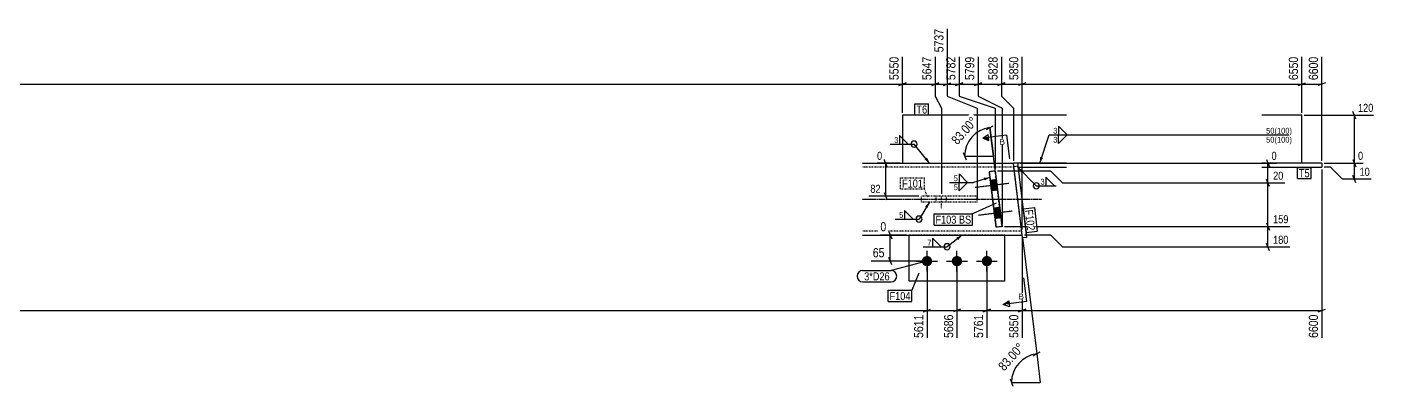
# Model space of a CAD drawing. Header units: millimetres. Extents: x 14 to 39865, y 9 to 942.
# Drawn here: x 3432 to 6808, y 14 to 913 of the extents above; entities that cross this region are included whole.
import ezdxf

# ---------------------------------------------------------------- set-up
doc = ezdxf.new("R2010")
doc.units = ezdxf.units.MM
doc.linetypes.add('DXK_LINE_DOT2', pattern=[3.9198, 1.9599, -1.9599])
doc.linetypes.add('DXK_LINE_DOT3', pattern=[5.9187, 2.979, -0.9799, 0.9799, -0.9799])
for name, color, linetype in [('MÅLSÆTNING', 7, 'Continuous'), ('STÅL', 7, 'Continuous'), ('TEKST', 7, 'Continuous')]:
    doc.layers.add(name, color=color, linetype=linetype)
doc.styles.add('Arial', font='ARIAL.TTF', dxfattribs={"height": 0.2})
doc.styles.add('Arial Narrow', font='ARIALN.TTF', dxfattribs={"height": 0.2})

msp = doc.modelspace()

# ---------------------------------------------------------------- hatches: boundary and pattern name
at = {"layer": 'STÅL', "linetype": 'Continuous'}
for points in [[(5862.5, 504.5), (5859.3, 530.4), (5844.4, 528.5), (5847.6, 502.7)], [(5871, 435.1), (5867.8, 460.9), (5852.9, 459), (5856.1, 433.2)], [(5685.9, 339.8, -1), (5685.9, 313.8, -1)], [(5760.9, 339.8, -1), (5760.9, 313.8, -1)], [(5835.9, 339.8, -1), (5835.9, 313.8, -1)]]:
    msp.add_hatch(color=96, dxfattribs=at).paths.add_polyline_path(points)
at = {"layer": 'TEKST', "linetype": 'Continuous'}
for color, points in [(3, [(5685.9, 585.8), (5692.4, 571.8), (5680.1, 581.1)]), (3, [(5976.3, 584.9), (5968, 571.8), (5969.2, 587.2)]), (3, [(5921.1, 548.5), (5913.1, 561.8), (5926.4, 553.8)]), (3, [(5828, 535.5), (5843.5, 536.2), (5830.2, 528.3)]), (3, [(5681, 463.5), (5692, 474.3), (5687.3, 459.6)]), (3, [(5759.5, 385.6), (5773.6, 391.8), (5764.1, 379.7)]), (30, [(5890.5, 227.3), (5891.4, 219.9), (5876.5, 218.1)])]:
    msp.add_hatch(color=color, dxfattribs=at).paths.add_polyline_path(points)

# ---------------------------------------------------------------- linework, layer by layer
at = {"layer": 'MÅLSÆTNING', "color": 7, "linetype": 'Continuous'}
for p, q in [((5736.6, 907.7), (5736.6, 739.4)), ((5624.4, 697.8), (5624.4, 838.1)), ((5624.4, 697.8), (5624.4, 838.1)), ((5706.6, 838.1), (5706.6, 739.4)), ((5766.6, 838.1), (5766.6, 739.4)), ((5813.7, 838.1), (5813.7, 739.4)), ((5813.7, 838.1), (5813.7, 739.4)), ((5872.1, 838.1), (5872.1, 739.4)), ((5924.2, 405.9), (5924.2, 838.1)), ((5924.2, 405.9), (5924.2, 838.1)), ((6624.4, 697.8), (6624.4, 838.1)), ((6674.4, 577.8), (6674.4, 838.1)), ((3214.4, 769.4), (5624.4, 769.4)), ((5633.4, 773), (5615.4, 765.8)), ((5615.4, 765.8), (5633.4, 773)), ((5624.4, 769.4), (5706.6, 769.4)), ((5727.6, 765.8), (5745.6, 773)), ((5757.6, 765.8), (5775.6, 773)), ((5766.6, 769.4), (5813.7, 769.4)), ((5804.7, 765.8), (5822.7, 773)), ((5863.1, 765.8), (5881.1, 773)), ((5872.1, 769.4), (5924.2, 769.4)), ((5933.2, 773), (5915.2, 765.8)), ((5933.2, 773), (5915.2, 765.8)), ((6615.4, 765.8), (6633.4, 773)), ((6624.4, 769.4), (6674.4, 769.4)), ((6683.4, 773), (6665.4, 765.8)), ((5856.6, 709.4), (5856.6, 558.2)), ((5856.6, 709.4), (5856.6, 558.2)), ((5872.1, 739.4), (5902.1, 709.4)), ((5872.1, 739.4), (5902.1, 709.4)), ((5873.7, 709.4), (5873.7, 419.2)), ((5873.7, 709.4), (5873.7, 419.2)), ((5902.1, 709.4), (5902.1, 577.8)), ((5902.1, 709.4), (5902.1, 577.8)), ((6630.4, 691.8), (6803.5, 691.8)), ((6759.7, 682.8), (6752.5, 700.8)), ((6756.1, 571.8), (6756.1, 691.8)), ((5834.8, 656), (5851.8, 665.3)), ((5857, 549.2), (5843.3, 660.7)), ((5843.3, 660.7), (5852.1, 589.2)), ((5586.2, 562.8), (5579, 580.8)), ((5776.5, 598.2), (5783.7, 580.2)), ((5780.1, 589.2), (5852.1, 589.2)), ((6752.5, 580.8), (6759.7, 562.8)), ((6752.5, 580.8), (6759.7, 562.8)), ((5618.4, 571.8), (5560.8, 571.8)), ((5582.6, 489.3), (5582.6, 571.8)), ((5996.2, 552.2), (5862.6, 552.2)), ((5996.2, 552.2), (5862.6, 552.2)), ((6026.2, 522.2), (5996.2, 552.2)), ((6026.2, 522.2), (5996.2, 552.2)), ((6674.4, 555.8), (6674.4, 134.7)), ((6680.4, 571.8), (6777.9, 571.8)), ((6680.4, 571.8), (6777.9, 571.8)), ((6696.1, 561.8), (6680.4, 561.8)), ((6726.1, 531.8), (6696.1, 561.8)), ((6759.7, 522.8), (6752.5, 540.8)), ((6756.1, 531.8), (6756.1, 571.8)), ((6581.9, 522.2), (6026.2, 522.2)), ((6543.2, 513.2), (6536, 531.2)), ((6539.6, 413.2), (6539.6, 522.2)), ((6798.4, 531.8), (6726.1, 531.8)), ((5665.8, 489.3), (5540.3, 489.3)), ((5579, 498.3), (5586.2, 480.3)), ((5879.7, 413.2), (6594.7, 413.2)), ((5879.7, 413.2), (6594.7, 413.2)), ((6536, 422.2), (6543.2, 404.2)), ((6536, 422.2), (6543.2, 404.2)), ((6539.6, 361.8), (6539.6, 413.2)), ((5634.9, 391.8), (5569.2, 391.8)), ((5590.4, 400.8), (5597.6, 382.8)), ((5594, 326.8), (5594, 391.8)), ((5924.9, 385.8), (5960.6, 94.9)), ((5996.2, 391.8), (5930.2, 391.8)), ((6026.2, 361.8), (5996.2, 391.8)), ((6594.7, 361.8), (6026.2, 361.8)), ((6543.2, 352.8), (6536, 370.8)), ((5679.9, 326.8), (5545.8, 326.8)), ((5597.6, 317.8), (5590.4, 335.8)), ((5685.9, 320.8), (5685.9, 134.7)), ((5760.9, 320.8), (5760.9, 134.7)), ((5835.9, 320.8), (5835.9, 134.7)), ((5835.9, 320.8), (5835.9, 134.7)), ((2799.4, 203.4), (5685.9, 203.4)), ((5676.9, 199.8), (5694.9, 207)), ((5769.9, 207), (5751.9, 199.8)), ((5844.9, 207), (5826.9, 199.8)), ((5826.9, 199.8), (5844.9, 207)), ((5835.9, 203.4), (5924.2, 203.4)), ((5915.2, 199.8), (5933.2, 207)), ((6665.4, 199.8), (6683.4, 207)), ((5952.1, 90.2), (5969.1, 99.5)), ((5960.6, 94.9), (5969.4, 23.4)), ((5893.8, 32.4), (5901, 14.4)), ((5897.4, 23.4), (5969.4, 23.4))]:
    msp.add_line(p, q, dxfattribs=at)
for centre in [(5852.1, 589.2), (5969.4, 23.4)]:
    msp.add_arc(centre, 72, 97, 180, dxfattribs=at)
at = {"layer": 'STÅL', "color": 2, "linetype": 'Continuous'}
for p, q in [((6034.9, 691.8), (5624.4, 691.8)), ((5624.4, 691.8), (5624.4, 571.8)), ((6624.4, 691.8), (6524.4, 691.8)), ((6624.4, 571.8), (6624.4, 691.8)), ((5524.4, 571.8), (5902.1, 571.8)), ((5856.6, 552.2), (5841.7, 550.4)), ((5841.7, 550.4), (5858.8, 411.4)), ((5856.6, 552.2), (5873.7, 413.2)), ((5923.3, 399), (5902.1, 571.8)), ((5913.1, 571.8), (5902.1, 571.8)), ((5903, 563.9), (5913, 565.1)), ((5913, 565.1), (5934.9, 386.1)), ((6034.9, 571.8), (5913.1, 571.8)), ((5913.1, 571.8), (5913.1, 563.6)), ((5913.4, 561.8), (6034.9, 561.8)), ((6674.4, 571.8), (6524.4, 571.8)), ((6524.4, 561.8), (6674.4, 561.8)), ((6674.4, 571.8), (6674.4, 561.8)), ((5873.7, 413.2), (5858.8, 411.4)), ((5524.4, 391.8), (5924.2, 391.8)), ((5640.9, 276.8), (5640.9, 391.8)), ((5880.9, 276.8), (5880.9, 391.8)), ((5925, 384.9), (5923.3, 399)), ((5934.9, 386.1), (5925, 384.9)), ((5880.9, 276.8), (5640.9, 276.8))]:
    msp.add_line(p, q, dxfattribs=at)
at = {"layer": 'STÅL', "color": 7, "linetype": 'DXK_LINE_DOT2'}
for p, q in [((5903.3, 561.8), (5524.4, 561.8)), ((5624.4, 571.8), (5902.1, 571.8)), ((5856.6, 552.2), (5841.7, 550.4)), ((5858.8, 411.4), (5841.7, 550.4)), ((5873.7, 413.2), (5856.6, 552.2)), ((5923.3, 399), (5903, 563.9)), ((6034.9, 571.8), (5913.1, 571.8)), ((5913.1, 561.8), (5913.1, 563.6)), ((5913.1, 561.8), (5913.4, 561.8)), ((6624.4, 571.8), (6524.4, 571.8)), ((5671.8, 474.3), (5671.8, 489.3)), ((5811.8, 489.3), (5671.8, 489.3)), ((5811.8, 474.3), (5671.8, 474.3)), ((5811.8, 474.3), (5811.8, 489.3)), ((5873.7, 413.2), (5858.8, 411.4)), ((5922.9, 401.8), (5524.4, 401.8)), ((5880.9, 391.8), (5640.9, 391.8)), ((5923.9, 393.7), (5923.3, 399)), ((5924.2, 391.8), (5923.9, 393.7))]:
    msp.add_line(p, q, dxfattribs=at)
at = {"layer": 'STÅL', "color": 96, "linetype": 'DXK_LINE_DOT2'}
for p, q in [((5890.7, 521.1), (5806.3, 510.7)), ((5859.3, 530.4), (5844.4, 528.5)), ((5708.8, 474.3), (5708.8, 489.3)), ((5721.8, 459.3), (5721.8, 489.3)), ((5734.8, 474.3), (5734.8, 489.3)), ((5862.5, 504.5), (5847.6, 502.7)), ((5899.2, 451.6), (5814.8, 441.3)), ((5867.8, 460.9), (5852.9, 459)), ((5871, 435.1), (5856.1, 433.2))]:
    msp.add_line(p, q, dxfattribs=at)
at = {"layer": 'STÅL', "color": 96, "linetype": 'Continuous'}
for p, q in [((5890.7, 521.1), (5806.3, 510.7)), ((5859.3, 530.4), (5844.4, 528.5)), ((5862.5, 504.5), (5847.6, 502.7)), ((5899.2, 451.6), (5814.8, 441.3)), ((5867.8, 460.9), (5852.9, 459)), ((5871, 435.1), (5856.1, 433.2)), ((5685.9, 300.8), (5685.9, 352.8)), ((5760.9, 300.8), (5760.9, 352.8)), ((5835.9, 300.8), (5835.9, 352.8)), ((5659.9, 326.8), (5711.9, 326.8)), ((5734.9, 326.8), (5786.9, 326.8)), ((5809.9, 326.8), (5861.9, 326.8))]:
    msp.add_line(p, q, dxfattribs=at)
at = {"layer": 'STÅL', "color": 7, "linetype": 'DXK_LINE_DOT3'}
msp.add_line((5524.4, 481.8), (5973.1, 481.8), dxfattribs=at)
at = {"layer": 'TEKST', "color": 30, "linetype": 'Continuous'}
for p, q in [((5841.1, 628.9), (5839.3, 643.8)), ((5876.5, 218.1), (5890.5, 227.3))]:
    msp.add_line(p, q, dxfattribs=at)
at = {"layer": 'TEKST', "color": 3, "linetype": 'Continuous'}
for p, q in [((5692.4, 571.8), (5653.5, 619.6)), ((5843.5, 536.2), (5802.3, 523.9)), ((5692, 474.3), (5665.9, 432.1)), ((5773.6, 391.8), (5736.1, 362.8))]:
    msp.add_line(p, q, dxfattribs=at)
for centre, start, end in [((5653.5, 619.6), 90, 270), ((5653.5, 619.6), 270, 90), ((5665.9, 432.1), 90, 270), ((5665.9, 432.1), 270, 90), ((5736.1, 362.8), 90, 270), ((5736.1, 362.8), 270, 90)]:
    msp.add_arc(centre, 7.5, start, end, dxfattribs=at)

# ---------------------------------------------------------------- wipeouts: each hides what was drawn before it
at = {"color": 0}
for points in [[(6012.2, 644.6), (6012.2, 662), (6000.7, 662), (6000.7, 644.6)], [(5763, 525.7), (5763, 543.1), (5751.5, 543.1), (5751.5, 525.7)], [(5675.8, 510.9), (5675.8, 531.9), (5623.4, 531.9), (5623.4, 510.9)], [(5626.6, 433.9), (5626.6, 451.3), (5615.1, 451.3), (5615.1, 433.9)], [(5592.5, 278.7), (5592.5, 299.7), (5528.5, 299.7), (5528.5, 278.7)], [(5644.5, 229.5), (5644.5, 250.5), (5592.1, 250.5), (5592.1, 229.5)]]:
    msp.add_wipeout(points, dxfattribs=at).dxf.layer = 'TEKST'
at = {"color": 0, "linetype": 'Continuous'}
msp.add_wipeout([(6592.8, 644.6), (6592.8, 662), (6533.8, 662), (6533.8, 644.6)], dxfattribs=at).dxf.layer = 'TEKST'

# ---------------------------------------------------------------- next in the draw order: linework, layer by layer
at = {"layer": 'TEKST', "color": 3, "linetype": 'Continuous'}
for p, q in [((6036.7, 642.8), (6015.3, 664.2)), ((6015.3, 664.2), (6015.3, 642.8)), ((6015.3, 642.8), (6036.7, 642.8)), ((5787.5, 523.9), (5766.1, 545.3)), ((5766.1, 545.3), (5766.1, 523.9)), ((5766.1, 523.9), (5787.5, 523.9)), ((5651.1, 432.1), (5629.7, 453.6)), ((5629.7, 453.6), (5629.7, 432.1)), ((5605.8, 432.1), (5665.9, 432.1)), ((5629.7, 432.1), (5651.1, 432.1))]:
    msp.add_line(p, q, dxfattribs=at)

# ---------------------------------------------------------------- next in the draw order: texts
at = {"layer": 'TEKST', "color": 3, "style": 'Arial Narrow'}
msp.add_text('5', height=14.3, dxfattribs=at).set_placement((5616.3, 435.1))

# ---------------------------------------------------------------- next in the draw order: wipeouts: each hides what was drawn before it
at = {"color": 0, "linetype": 'Continuous'}
for points, layer in [([(5619.6, 842.9), (5586, 842.9), (5586, 774.8), (5619.6, 774.8)], 'MÅLSÆTNING'), ([(6669.6, 842.9), (6636, 842.9), (6636, 774.8), (6669.6, 774.8)], 'MÅLSÆTNING'), ([(6807.7, 696), (6807.7, 725.4), (6760.9, 725.4), (6760.9, 696)], 'MÅLSÆTNING'), ([(5577.8, 576), (5577.8, 605.4), (5556.6, 605.4), (5556.6, 576)], 'MÅLSÆTNING'), ([(6782.1, 576), (6782.1, 605.4), (6760.9, 605.4), (6760.9, 576)], 'MÅLSÆTNING'), ([(6582.3, 526.4), (6582.3, 555.8), (6548.3, 555.8), (6548.3, 526.4)], 'MÅLSÆTNING'), ([(5573.9, 493.5), (5573.9, 522.9), (5539.9, 522.9), (5539.9, 493.5)], 'MÅLSÆTNING'), ([(6595.1, 417.4), (6595.1, 446.8), (6548.3, 446.8), (6548.3, 417.4)], 'MÅLSÆTNING'), ([(5588.6, 396.6), (5588.6, 430.2), (5564.4, 430.2), (5564.4, 396.6)], 'MÅLSÆTNING'), ([(6595.1, 366), (6595.1, 395.4), (6548.3, 395.4), (6548.3, 366)], 'MÅLSÆTNING'), ([(5584.3, 331.6), (5584.3, 365.2), (5545.4, 365.2), (5545.4, 331.6)], 'MÅLSÆTNING'), ([(5681.1, 198), (5647.5, 198), (5647.5, 129.9), (5681.1, 129.9)], 'MÅLSÆTNING'), ([(5881.7, 618.8), (5879.9, 633.7), (5866.6, 632.1), (5868.4, 617.2)], 'TEKST')]:
    msp.add_wipeout(points, dxfattribs=at).dxf.layer = layer
at = {"color": 0}
for points, layer in [([(5820.9, 675.7), (5795.7, 698), (5737.2, 631.9), (5762.4, 609.6)], 'MÅLSÆTNING'), ([(5938.2, 109.9), (5913, 132.2), (5854.6, 66.1), (5879.7, 43.8)], 'MÅLSÆTNING'), ([(5686.2, 696), (5686.2, 717), (5659.4, 717), (5659.4, 696)], 'TEKST'), ([(5614.2, 621.4), (5614.2, 638.8), (5602.6, 638.8), (5602.6, 621.4)], 'TEKST'), ([(6643.9, 536.8), (6643.9, 557.8), (6617.1, 557.8), (6617.1, 536.8)], 'TEKST'), ([(5675.8, 510.9), (5675.8, 531.9), (5623.4, 531.9), (5623.4, 510.9)], 'TEKST'), ([(5980.3, 517.1), (5980.3, 534.5), (5968.8, 534.5), (5968.8, 517.1)], 'TEKST'), ([(5759.5, 420.6), (5759.5, 441.6), (5707.1, 441.6), (5707.1, 420.6)], 'TEKST'), ([(5696.8, 364.6), (5696.8, 382), (5685.3, 382), (5685.3, 364.6)], 'TEKST'), ([(5592.5, 278.7), (5592.5, 299.7), (5528.5, 299.7), (5528.5, 278.7)], 'TEKST'), ([(5644.5, 229.5), (5644.5, 250.5), (5592.1, 250.5), (5592.1, 229.5)], 'TEKST')]:
    msp.add_wipeout(points, dxfattribs=at).dxf.layer = layer

# ---------------------------------------------------------------- next in the draw order: hatches: boundary and pattern name
at = {"layer": 'TEKST', "linetype": 'Continuous'}
msp.add_hatch(color=30, dxfattribs=at).paths.add_polyline_path([(5840.2, 636.4), (5841.1, 628.9), (5825.3, 634.6)])

# ---------------------------------------------------------------- next in the draw order: linework, layer by layer
at = {"layer": 'MÅLSÆTNING', "color": 7, "linetype": 'Continuous'}
for p, q in [((6624.4, 697.8), (6624.4, 838.1)), ((5924.2, 769.4), (6624.4, 769.4)), ((6615.4, 765.8), (6633.4, 773)), ((5706.6, 739.4), (5721.8, 709.4)), ((5706.6, 739.4), (5721.8, 709.4)), ((5721.8, 709.4), (5721.8, 495.3)), ((5721.8, 709.4), (5721.8, 495.3)), ((5736.6, 739.4), (5811.8, 709.4)), ((5736.6, 739.4), (5811.8, 709.4)), ((5766.6, 739.4), (5856.6, 709.4)), ((5766.6, 739.4), (5856.6, 709.4)), ((5811.8, 709.4), (5811.8, 480.3)), ((5811.8, 709.4), (5811.8, 480.3)), ((5813.7, 739.4), (5873.7, 709.4)), ((5813.7, 739.4), (5873.7, 709.4)), ((6536, 580.8), (6543.2, 562.8)), ((5919.1, 571.8), (6561.4, 571.8)), ((6539.6, 522.2), (6539.6, 571.8)), ((6581.9, 522.2), (6026.2, 522.2)), ((6543.2, 513.2), (6536, 531.2)), ((5924.2, 385.8), (5924.2, 134.7)), ((5685.9, 320.8), (5685.9, 134.7)), ((5676.9, 199.8), (5694.9, 207)), ((5685.9, 203.4), (5760.9, 203.4))]:
    msp.add_line(p, q, dxfattribs=at)
at = {"layer": 'TEKST', "color": 30, "linetype": 'Continuous'}
for q in [(5839.3, 643.8), (5841.1, 628.9)]:
    msp.add_line((5825.3, 634.6), q, dxfattribs=at)
at = {"layer": 'TEKST', "color": 7, "linetype": 'Continuous'}
for p, q in [((5884.9, 641.9), (5825.3, 634.6)), ((5884.9, 641.9), (5892.2, 582.3)), ((5684.8, 326.8), (5596.1, 303.3)), ((5524.9, 303.3), (5596.1, 303.3)), ((5524.9, 275.1), (5596.1, 275.1)), ((5665.2, 296.8), (5648.1, 254.1)), ((5588.5, 254.1), (5648.1, 254.1)), ((5588.5, 225.9), (5588.5, 254.1)), ((5648.1, 225.9), (5648.1, 254.1)), ((5588.5, 225.9), (5648.1, 225.9))]:
    msp.add_line(p, q, dxfattribs=at)
at = {"layer": 'TEKST', "color": 3, "linetype": 'Continuous'}
for p, q in [((5593.3, 619.6), (5653.5, 619.6)), ((5638.7, 619.6), (5617.3, 641)), ((5617.3, 641), (5617.3, 619.6)), ((5617.3, 619.6), (5638.7, 619.6)), ((5913.1, 561.8), (5959.5, 515.3)), ((5959.5, 515.3), (6009.1, 515.3)), ((6004.8, 515.3), (5983.4, 536.7)), ((5983.4, 536.7), (5983.4, 515.3)), ((5983.4, 515.3), (6004.8, 515.3)), ((5721.3, 362.8), (5699.9, 384.2)), ((5699.9, 384.2), (5699.9, 362.8)), ((5676, 362.8), (5736.1, 362.8)), ((5699.9, 362.8), (5721.3, 362.8))]:
    msp.add_line(p, q, dxfattribs=at)
at = {"layer": 'TEKST', "color": 7, "linetype": 'DXK_LINE_DOT2'}
for p, q in [((5619.8, 535.5), (5679.4, 535.5)), ((5619.8, 507.3), (5619.8, 535.5)), ((5619.8, 507.3), (5679.4, 507.3)), ((5679.4, 507.3), (5679.4, 535.5)), ((5687.6, 486.5), (5679.4, 507.3))]:
    msp.add_line(p, q, dxfattribs=at)
at = {"layer": 'TEKST', "color": 3, "linetype": 'Continuous'}
for start, end in [(90, 270), (270, 90)]:
    msp.add_arc((5959.5, 515.3), 7.5, start, end, dxfattribs=at)
at = {"layer": 'TEKST', "color": 7, "linetype": 'Continuous'}
for centre, start, end in [((5524.9, 289.2), 90, 270), ((5596.1, 289.2), 270, 90)]:
    msp.add_arc(centre, 14.1, start, end, dxfattribs=at)

# ---------------------------------------------------------------- next in the draw order: texts
at = {"layer": 'MÅLSÆTNING', "color": 3, "linetype": 'Continuous', "style": 'Arial Narrow'}
for s, p in [('5550', (5614.8, 779.6)), ('6600', (6664.8, 779.6)), ('5611', (5676.3, 134.7))]:
    msp.add_text(s, height=22.91, rotation=90.0002, dxfattribs=at).set_placement(p)
for s, height, p in [('120', 20.04, (6765.1, 700.2)), ('0', 20, (5560.8, 580.2)), ('20', 20.04, (6552.5, 530.6)), ('82', 20.04, (5544.1, 497.7)), ('159', 20.04, (6552.5, 421.6)), ('0', 22.9, (5569.2, 401.4)), ('180', 20.04, (6552.5, 370.2)), ('65', 22.91, (5550.2, 336.4))]:
    msp.add_text(s, height=height, dxfattribs=at).set_placement(p)
at = {"layer": 'MÅLSÆTNING', "color": 3, "style": 'Arial Narrow'}
for p in [(5762, 616.4), (5879.3, 50.6)]:
    msp.add_text('83.00°', height=22.91, rotation=48.5009, dxfattribs=at).set_placement(p)
at = {"layer": 'TEKST', "color": 3, "style": 'Arial Narrow'}
for s, height, p in [('3', 14.3, (5603.8, 622.6)), ('F101', 20.04, (5623.4, 510.9)), ('3', 14.3, (5970, 518.3)), ('7', 14.3, (5686.5, 365.8)), ('3*D26', 20.04, (5528.5, 278.7)), ('F104', 20.04, (5592.1, 229.5))]:
    msp.add_text(s, height=height, dxfattribs=at).set_placement(p)
at = {"layer": 'TEKST', "color": 3, "linetype": 'Continuous', "style": 'Arial'}
msp.add_text('B', height=14.3, rotation=7.0015, dxfattribs=at).set_placement((5868.4, 617.2))

# ---------------------------------------------------------------- next in the draw order: wipeouts: each hides what was drawn before it
at = {"color": 0, "linetype": 'Continuous'}
for points, layer in [([(6798.7, 536), (6798.7, 565.4), (6764.7, 565.4), (6764.7, 536)], 'MÅLSÆTNING'), ([(6012.2, 622.1), (6012.2, 639.5), (6000.7, 639.5), (6000.7, 622.1)], 'TEKST'), ([(5763, 503.2), (5763, 520.6), (5751.5, 520.6), (5751.5, 503.2)], 'TEKST')]:
    msp.add_wipeout(points, dxfattribs=at).dxf.layer = layer
at = {"color": 0}
for points in [[(5686.2, 696), (5686.2, 717), (5659.4, 717), (5659.4, 696)], [(6643.9, 536.8), (6643.9, 557.8), (6617.1, 557.8), (6617.1, 536.8)], [(5759.5, 420.6), (5759.5, 441.6), (5707.1, 441.6), (5707.1, 420.6)]]:
    msp.add_wipeout(points, dxfattribs=at).dxf.layer = 'TEKST'

# ---------------------------------------------------------------- next in the draw order: linework, layer by layer
at = {"layer": 'TEKST', "color": 7, "linetype": 'Continuous'}
for p, q in [((5655.8, 720.6), (5689.8, 720.6)), ((5655.8, 692.4), (5655.8, 720.6)), ((5689.8, 692.4), (5689.8, 720.6)), ((5655.8, 692.4), (5689.8, 692.4)), ((6613.5, 561.4), (6647.5, 561.4)), ((6613.5, 533.2), (6613.5, 561.4)), ((6647.5, 533.2), (6647.5, 561.4)), ((6613.5, 533.2), (6647.5, 533.2)), ((5703.5, 417), (5703.5, 445.2))]:
    msp.add_line(p, q, dxfattribs=at)
at = {"layer": 'TEKST', "color": 3, "linetype": 'Continuous'}
for p, q in [((5968, 571.8), (5991.4, 642.8)), ((6015.3, 642.8), (6036.7, 642.8)), ((6036.7, 642.8), (6015.3, 621.3)), ((6015.3, 621.3), (6015.3, 642.8)), ((5742.2, 523.9), (5802.3, 523.9)), ((5766.1, 523.9), (5787.5, 523.9)), ((5787.5, 523.9), (5766.1, 502.5)), ((5766.1, 502.5), (5766.1, 523.9))]:
    msp.add_line(p, q, dxfattribs=at)

# ---------------------------------------------------------------- next in the draw order: texts
at = {"layer": 'MÅLSÆTNING', "color": 3, "linetype": 'Continuous', "style": 'Arial Narrow'}
for s, height, p in [('0', 20, (6765.1, 580.2)), ('10', 20.04, (6768.9, 540.2))]:
    msp.add_text(s, height=height, dxfattribs=at).set_placement(p)
at = {"layer": 'TEKST', "color": 3, "style": 'Arial Narrow'}
for s, height, p in [('T6', 20.04, (5659.4, 696)), ('3', 14.3, (6001.9, 645.8)), ('5', 14.3, (5752.7, 526.9)), ('T5', 20.04, (6617.1, 536.8))]:
    msp.add_text(s, height=height, dxfattribs=at).set_placement(p)
at = {"layer": 'TEKST', "color": 3, "linetype": 'Continuous', "style": 'Arial Narrow'}
for s, p in [('3', (6001.9, 623.3)), ('5', (5752.7, 504.4))]:
    msp.add_text(s, height=14.3, dxfattribs=at).set_placement(p)

# ---------------------------------------------------------------- next in the draw order: wipeouts: each hides what was drawn before it
at = {"color": 0, "linetype": 'Continuous'}
for points in [[(5919.4, 842.9), (5885.8, 842.9), (5885.8, 774.8), (5919.4, 774.8)], [(6619.6, 842.9), (6586, 842.9), (6586, 774.8), (6619.6, 774.8)], [(6565.6, 576), (6565.6, 605.4), (6544.4, 605.4), (6544.4, 576)], [(5756.1, 198), (5722.5, 198), (5722.5, 129.9), (5756.1, 129.9)], [(5919.4, 198), (5885.8, 198), (5885.8, 129.9), (5919.4, 129.9)]]:
    msp.add_wipeout(points, dxfattribs=at).dxf.layer = 'MÅLSÆTNING'
at = {"color": 0}
msp.add_wipeout([(5796.5, 420.6), (5796.5, 441.6), (5765.8, 441.6), (5765.8, 420.6)], dxfattribs=at).dxf.layer = 'TEKST'

# ---------------------------------------------------------------- next in the draw order: linework, layer by layer
at = {"layer": 'MÅLSÆTNING', "color": 7, "linetype": 'Continuous'}
for p, q in [((5872.1, 838.1), (5872.1, 739.4)), ((5813.7, 769.4), (5872.1, 769.4)), ((5881.1, 773), (5863.1, 765.8)), ((5924.2, 385.8), (5924.2, 134.7)), ((5760.9, 320.8), (5760.9, 134.7)), ((5769.9, 207), (5751.9, 199.8)), ((5760.9, 203.4), (5835.9, 203.4)), ((5933.2, 207), (5915.2, 199.8)), ((5924.2, 203.4), (6674.4, 203.4))]:
    msp.add_line(p, q, dxfattribs=at)
at = {"layer": 'TEKST', "color": 30, "linetype": 'Continuous'}
for p, q in [((5892.3, 212.4), (5876.5, 218.1)), ((5890.5, 227.3), (5892.3, 212.4))]:
    msp.add_line(p, q, dxfattribs=at)

# ---------------------------------------------------------------- next in the draw order: texts
at = {"layer": 'MÅLSÆTNING', "color": 3, "linetype": 'Continuous', "style": 'Arial Narrow'}
for s, p in [('5850', (5914.6, 779.6)), ('6550', (6614.8, 779.6)), ('5686', (5751.3, 134.7)), ('5850', (5914.6, 134.7))]:
    msp.add_text(s, height=22.91, rotation=90.0002, dxfattribs=at).set_placement(p)
msp.add_text('0', height=20, dxfattribs=at).set_placement((6548.6, 580.2))

# ---------------------------------------------------------------- next in the draw order: wipeouts: each hides what was drawn before it
at = {"color": 0, "linetype": 'Continuous'}
msp.add_wipeout([(6592.8, 622.1), (6592.8, 639.5), (6533.8, 639.5), (6533.8, 622.1)], dxfattribs=at).dxf.layer = 'TEKST'
at = {"color": 0}
msp.add_wipeout([(5796.5, 420.6), (5796.5, 441.6), (5765.8, 441.6), (5765.8, 420.6)], dxfattribs=at).dxf.layer = 'TEKST'

# ---------------------------------------------------------------- next in the draw order: linework, layer by layer
at = {"layer": 'TEKST', "color": 3, "linetype": 'Continuous'}
msp.add_line((5991.4, 642.8), (6591.6, 642.8), dxfattribs=at)
at = {"layer": 'TEKST', "color": 7, "linetype": 'Continuous'}
for p, q in [((5703.5, 445.2), (5800.1, 445.2)), ((5859.1, 471.4), (5800.1, 445.2)), ((5800.1, 417), (5800.1, 445.2)), ((5703.5, 417), (5800.1, 417))]:
    msp.add_line(p, q, dxfattribs=at)

# ---------------------------------------------------------------- next in the draw order: texts
at = {"layer": 'TEKST', "color": 3, "linetype": 'Continuous', "style": 'Arial Narrow'}
for p in [(6535, 645.8), (6535, 623.3)]:
    msp.add_text('50(100)', height=14.32, dxfattribs=at).set_placement(p)
at = {"layer": 'TEKST', "color": 3, "style": 'Arial Narrow'}
for s, p in [('F103', (5707.1, 420.6)), ('BS', (5765.8, 420.6))]:
    msp.add_text(s, height=20.04, dxfattribs=at).set_placement(p)

# ---------------------------------------------------------------- next in the draw order: wipeouts: each hides what was drawn before it
at = {"color": 0, "linetype": 'Continuous'}
for points, layer in [([(5867.3, 842.9), (5833.7, 842.9), (5833.7, 774.8), (5867.3, 774.8)], 'MÅLSÆTNING'), ([(5831.1, 198), (5797.5, 198), (5797.5, 129.9), (5831.1, 129.9)], 'MÅLSÆTNING'), ([(6669.6, 198), (6636, 198), (6636, 129.9), (6669.6, 129.9)], 'MÅLSÆTNING'), ([(5929.2, 232.1), (5927.3, 247), (5914.1, 245.3), (5915.9, 230.5)], 'TEKST')]:
    msp.add_wipeout(points, dxfattribs=at).dxf.layer = layer
at = {"color": 0}
msp.add_wipeout([(5937.1, 402.2), (5957.9, 404.7), (5951.6, 456.8), (5930.7, 454.2)], dxfattribs=at).dxf.layer = 'TEKST'

# ---------------------------------------------------------------- next in the draw order: linework, layer by layer
at = {"layer": 'MÅLSÆTNING', "color": 7, "linetype": 'Continuous'}
msp.add_line((5822.7, 773), (5804.7, 765.8), dxfattribs=at)
at = {"layer": 'TEKST', "color": 7, "linetype": 'Continuous'}
for q in [(5928.7, 284.9), (5876.5, 218.1)]:
    msp.add_line((5936, 225.4), q, dxfattribs=at)

# ---------------------------------------------------------------- next in the draw order: texts
at = {"layer": 'MÅLSÆTNING', "color": 3, "linetype": 'Continuous', "style": 'Arial Narrow'}
for s, p in [('5828', (5862.5, 779.6)), ('5761', (5826.3, 134.7)), ('6600', (6664.8, 134.7))]:
    msp.add_text(s, height=22.91, rotation=90.0002, dxfattribs=at).set_placement(p)
at = {"layer": 'TEKST', "color": 3, "linetype": 'Continuous', "style": 'Arial'}
msp.add_text('B', height=14.3, rotation=7.0015, dxfattribs=at).set_placement((5915.9, 230.5))

# ---------------------------------------------------------------- next in the draw order: wipeouts: each hides what was drawn before it
at = {"color": 0}
msp.add_wipeout([(5937.1, 402.2), (5957.9, 404.7), (5951.6, 456.8), (5930.7, 454.2)], dxfattribs=at).dxf.layer = 'TEKST'

# ---------------------------------------------------------------- next in the draw order: linework, layer by layer
at = {"layer": 'TEKST', "color": 7, "linetype": 'Continuous'}
for p, q in [((5926.7, 457.3), (5954.7, 460.8)), ((5926.7, 457.3), (5934, 398.2)), ((5954.7, 460.8), (5962, 401.6)), ((5934, 398.2), (5962, 401.6))]:
    msp.add_line(p, q, dxfattribs=at)

# ---------------------------------------------------------------- next in the draw order: texts
at = {"layer": 'TEKST', "color": 3, "style": 'Arial Narrow'}
msp.add_text('F102', height=20.04, rotation=-82.9987, dxfattribs=at).set_placement((5930.7, 454.2))

# ---------------------------------------------------------------- next in the draw order: wipeouts: each hides what was drawn before it
at = {"color": 0, "linetype": 'Continuous'}
msp.add_wipeout([(5808.9, 842.9), (5775.3, 842.9), (5775.3, 774.8), (5808.9, 774.8)], dxfattribs=at).dxf.layer = 'MÅLSÆTNING'

# ---------------------------------------------------------------- next in the draw order: linework, layer by layer
at = {"layer": 'MÅLSÆTNING', "color": 7, "linetype": 'Continuous'}
for p, q in [((5766.6, 838.1), (5766.6, 739.4)), ((5736.6, 769.4), (5766.6, 769.4)), ((5775.6, 773), (5757.6, 765.8))]:
    msp.add_line(p, q, dxfattribs=at)

# ---------------------------------------------------------------- next in the draw order: texts
at = {"layer": 'MÅLSÆTNING', "color": 3, "linetype": 'Continuous', "style": 'Arial Narrow'}
msp.add_text('5799', height=22.91, rotation=90.0002, dxfattribs=at).set_placement((5804.1, 779.6))

# ---------------------------------------------------------------- next in the draw order: wipeouts: each hides what was drawn before it
at = {"color": 0, "linetype": 'Continuous'}
msp.add_wipeout([(5761.8, 842.9), (5728.2, 842.9), (5728.2, 774.8), (5761.8, 774.8)], dxfattribs=at).dxf.layer = 'MÅLSÆTNING'

# ---------------------------------------------------------------- next in the draw order: linework, layer by layer
at = {"layer": 'MÅLSÆTNING', "color": 7, "linetype": 'Continuous'}
for p, q in [((5736.6, 907.7), (5736.6, 739.4)), ((5715.6, 773), (5697.6, 765.8)), ((5697.6, 765.8), (5715.6, 773)), ((5706.6, 769.4), (5736.6, 769.4)), ((5727.6, 765.8), (5745.6, 773))]:
    msp.add_line(p, q, dxfattribs=at)

# ---------------------------------------------------------------- next in the draw order: texts
at = {"layer": 'MÅLSÆTNING', "color": 3, "linetype": 'Continuous', "style": 'Arial Narrow'}
msp.add_text('5782', height=22.91, rotation=90.0002, dxfattribs=at).set_placement((5757, 779.6))

# ---------------------------------------------------------------- next in the draw order: wipeouts: each hides what was drawn before it
at = {"color": 0, "linetype": 'Continuous'}
msp.add_wipeout([(5731.8, 912.5), (5698.2, 912.5), (5698.2, 844.4), (5731.8, 844.4)], dxfattribs=at).dxf.layer = 'MÅLSÆTNING'

# ---------------------------------------------------------------- next in the draw order: linework, layer by layer
at = {"layer": 'MÅLSÆTNING', "color": 7, "linetype": 'Continuous'}
msp.add_line((5706.6, 838.1), (5706.6, 739.4), dxfattribs=at)

# ---------------------------------------------------------------- next in the draw order: texts
at = {"layer": 'MÅLSÆTNING', "color": 3, "linetype": 'Continuous', "style": 'Arial Narrow'}
msp.add_text('5737', height=22.91, rotation=90.0002, dxfattribs=at).set_placement((5727, 849.2))

# ---------------------------------------------------------------- next in the draw order: wipeouts: each hides what was drawn before it
at = {"color": 0, "linetype": 'Continuous'}
msp.add_wipeout([(5701.8, 842.9), (5668.2, 842.9), (5668.2, 774.8), (5701.8, 774.8)], dxfattribs=at).dxf.layer = 'MÅLSÆTNING'

# ---------------------------------------------------------------- next in the draw order: texts
at = {"layer": 'MÅLSÆTNING', "color": 3, "linetype": 'Continuous', "style": 'Arial Narrow'}
msp.add_text('5647', height=22.91, rotation=90.0002, dxfattribs=at).set_placement((5697, 779.6))

doc.saveas('drawing.dxf')
